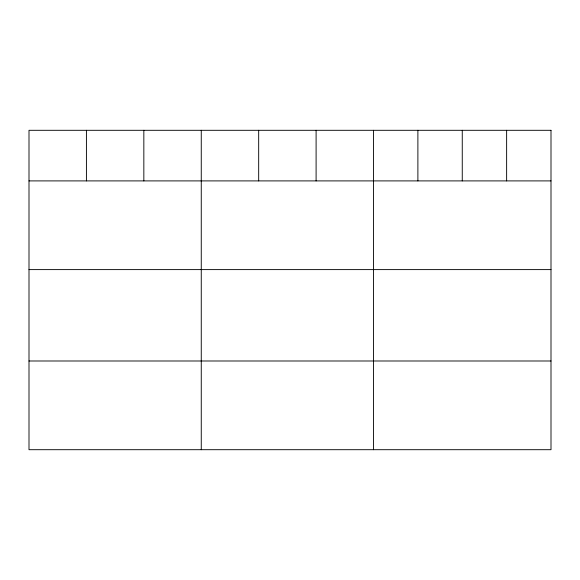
<?xml version="1.0" encoding="UTF-8"?>
<svg xmlns="http://www.w3.org/2000/svg" width="580" height="580" viewBox="0 0 580 580"><rect width="100%" height="100%" fill="white"/><g stroke="black" fill="none" stroke-linecap="round" stroke-linejoin="round"><path stroke-width="0.87" d="M29 180.902L551 180.902M29 269.606L551 269.606M29 360.992L551 360.992M506.63 130.304L506.63 180.902M462.26 130.304L462.26 180.902M417.89 130.304L417.89 180.902M373.52 130.304L373.52 449.696M316.1 130.304L316.1 180.902M258.68 130.304L258.68 180.902M201.26 130.304L201.26 449.696M143.84 130.304L143.84 180.902M86.42 130.304L86.42 180.902M551 130.304L29 130.304L29 449.696L551 449.696L551 130.304"/></g></svg>
